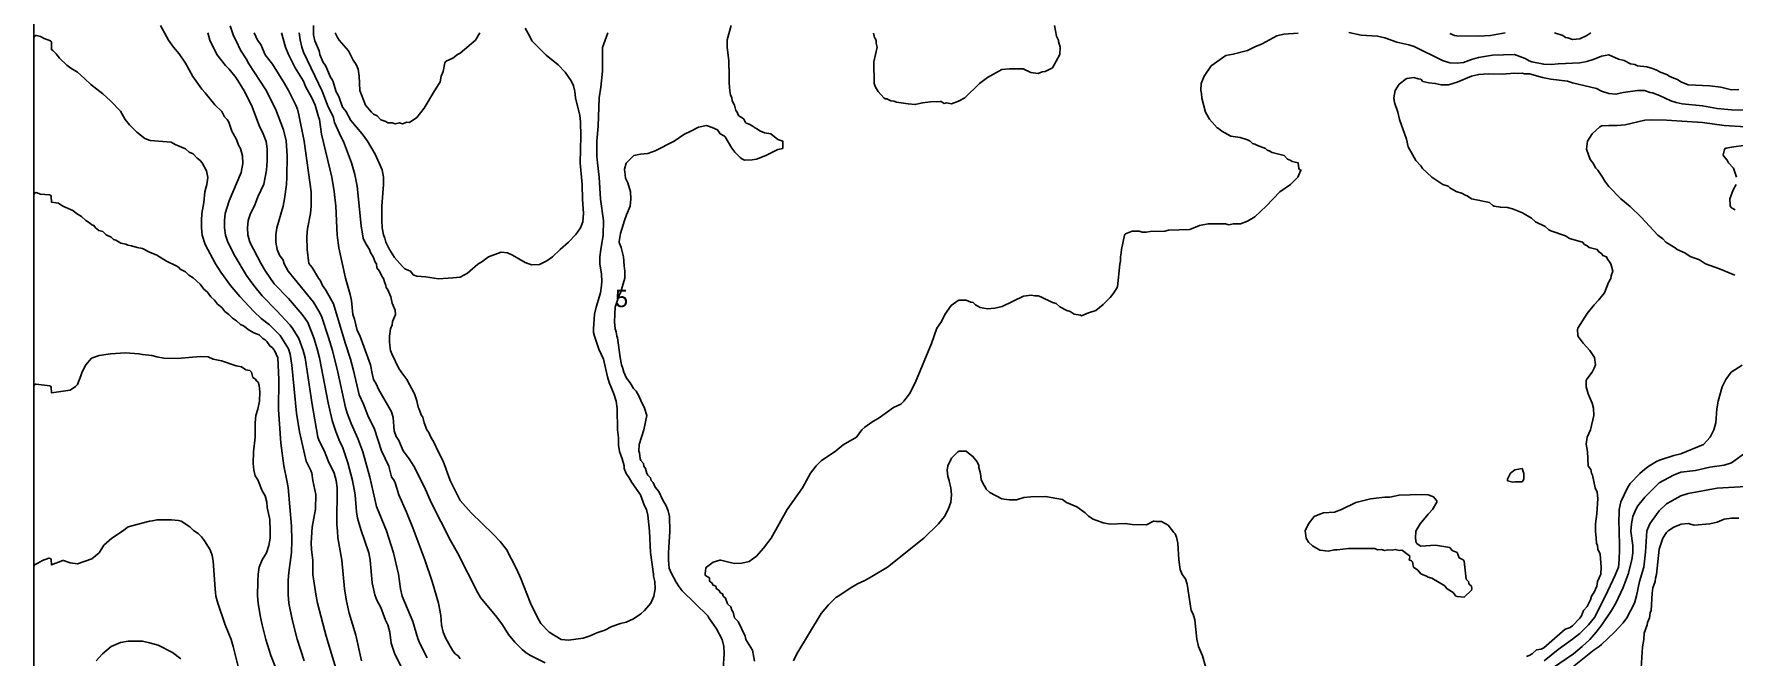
# Model space of a CAD drawing. Header units: millimetres. Extents: x 0 to 1688, y 0 to 1207.
# Drawn here: x 0 to 588, y 614 to 830 of the extents above; entities that cross this region are included whole.
import ezdxf

# ---------------------------------------------------------------- set-up
doc = ezdxf.new("R2010")
doc.units = ezdxf.units.MM
for name, color, linetype in [('CONTOUR_1m', 8, 'Continuous'), ('CONTOUR_5m_INDEX', 1, 'Continuous'), ('LABELS', 7, 'Continuous')]:
    doc.layers.add(name, color=color, linetype=linetype)

msp = doc.modelspace()

# ---------------------------------------------------------------- linework, layer by layer
at = {"layer": 'CONTOUR_1m'}
for points, elevation in [([(589.77, 194.82), (564.05, 231.55), (529.1, 244.1), (472.53, 224.28), (435, 229.35), (405, 219.46), (360.49, 222.51), (276.94, 261.91), (230.01, 277.46), (161.67, 331.67), (127.47, 334.79), (51.64, 364.14), (12.6, 361.63), (0.47, 366.43), (0.47, 366.43), (0.13, 366.71), (0, 367.13), (0, 1159.58)], 524.3), ([(589.77, 194.82), (564.05, 231.55), (529.1, 244.1), (472.53, 224.28), (435, 229.35), (405, 219.46), (360.49, 222.51), (276.94, 261.91), (230.01, 277.46), (161.67, 331.67), (127.47, 334.79), (51.64, 364.14), (12.6, 361.63), (0.47, 366.43), (0.47, 366.43), (0.13, 366.71), (0, 367.13), (0, 1159.58)], 529.3), ([(589.77, 194.82), (564.05, 231.55), (529.1, 244.1), (472.53, 224.28), (435, 229.35), (405, 219.46), (360.49, 222.51), (276.94, 261.91), (230.01, 277.46), (161.67, 331.67), (127.47, 334.79), (51.64, 364.14), (12.6, 361.63), (0.47, 366.43), (0.47, 366.43), (0.13, 366.71), (0, 367.13), (0, 1159.58)], 534.3), ([(589.77, 194.82), (564.05, 231.55), (529.1, 244.1), (472.53, 224.28), (435, 229.35), (405, 219.46), (360.49, 222.51), (276.94, 261.91), (230.01, 277.46), (161.67, 331.67), (127.47, 334.79), (51.64, 364.14), (12.6, 361.63), (0.47, 366.43), (0.47, 366.43), (0.13, 366.71), (0, 367.13), (0, 1159.58)], 539.3), ([(589.77, 194.82), (564.05, 231.55), (529.1, 244.1), (472.53, 224.28), (435, 229.35), (405, 219.46), (360.49, 222.51), (276.94, 261.91), (230.01, 277.46), (161.67, 331.67), (127.47, 334.79), (51.64, 364.14), (12.6, 361.63), (0.47, 366.43), (0.47, 366.43), (0.13, 366.71), (0, 367.13), (0, 1154.2)], 549.3), ([(589.77, 194.82), (564.05, 231.55), (529.1, 244.1), (472.53, 224.28), (435, 229.35), (405, 219.46), (360.49, 222.51), (276.94, 261.91), (230.01, 277.46), (161.67, 331.67), (127.47, 334.79), (51.64, 364.14), (12.6, 361.63), (0.4, 366.46), (0.13, 366.71), (0, 367.13), (0, 920.81)], 554.3), ([(0, 367.13), (0, 903.08)], 559.3), ([(0, 367.13), (0, 868.29)], 564.3), ([(43.79, 832.5), (46.5, 827.52), (48.32, 825.01), (50.27, 822.72), (52.47, 819.56), (54.93, 814.89), (58.03, 810.55), (59.29, 809.24), (62.6, 805.13), (64.97, 802.73), (65.89, 800.89), (66.89, 800.02), (67.48, 799.13), (68.45, 795.95), (69.98, 793.25), (70.91, 790.91), (71.46, 789.92), (72.21, 787.46), (72.28, 784.78), (71.68, 781.68), (67.51, 771.82), (66.19, 767.5), (65.97, 765.02), (65.96, 762.52), (66.22, 760), (67.11, 757.48), (69.59, 752.51), (73.55, 746.03), (76.09, 742.49), (78.92, 738.95), (83.9, 733.88), (88.69, 728.75), (89.62, 727.54), (91.63, 724.13), (93.21, 720.05), (93.83, 717.47), (96.26, 701.26), (98.29, 689.98), (98.69, 688.69), (100.46, 685.39), (101.8, 681.77), (103.92, 677.5), (104.63, 675), (104.9, 672.46), (104.86, 659.87), (104.99, 657.48), (105.21, 655.19), (106.57, 647.47), (107.49, 637.49), (108.16, 633.18), (109.09, 629.11), (111.43, 621.4), (113.39, 612.5)], 564.3), ([(60.14, 830), (60.9, 827.5), (63.29, 822.5), (66.23, 818.75), (67.52, 817.41), (69.97, 814.39), (72.74, 809.97), (75.22, 804.97), (77.91, 797.93), (79.33, 795.03), (80.33, 792.42), (80.73, 790), (80.73, 785.69), (80.41, 782.47), (79.52, 777.59), (77.51, 773.2), (76.3, 770.05), (74.93, 767.5), (74.14, 765), (73.92, 762.52), (74.01, 760.02), (74.73, 757.52), (78.62, 749.99), (80.1, 747.49), (83.07, 743.1), (88.08, 738.05), (92.85, 732.52), (93.77, 731.25), (94.78, 729.68), (96.84, 724.37), (98.04, 720.57), (98.8, 717.52), (101.85, 701.86), (103.25, 695.77), (104.49, 691.98), (105.9, 688.42), (106.74, 686.68), (107.36, 684.87), (108.58, 681.06), (110.2, 675.03), (111.12, 670.04), (111.59, 664.11), (111.93, 661.95), (113.06, 658.05), (115.91, 650), (116.32, 647.47), (117.05, 639.57), (117.94, 635.44), (118.65, 633.62), (120.02, 631.02), (121.61, 626.65), (122.51, 624.97), (123.1, 622.47), (123.65, 618.65), (124.86, 614.86), (127.42, 609.94)], 559.3), ([(67.86, 832.48), (69, 829), (70.01, 827.24), (71.51, 824.04), (73.43, 820.99), (74.3, 819.27), (80.24, 810.31), (83.59, 803.65), (86.31, 796.37), (87.28, 792.56), (87.67, 787.47), (87.56, 780.02), (87.38, 777.52), (86.71, 772.53), (86.18, 770.03), (83.99, 762.49), (83.66, 760.02), (83.64, 757.52), (84.19, 755), (85, 753.01), (86.19, 751.25), (86.58, 750), (87.93, 747.5), (96.77, 736.77), (98.61, 733.66), (99.46, 731.9), (101.96, 724.48), (103.31, 719.98), (105.15, 712.49), (107.77, 700.29), (108.34, 698.36), (109.75, 694.73), (112.12, 689.57), (113.75, 684.98), (116.24, 676.21), (118.55, 666.05), (122, 657.52), (124.45, 649.97), (126.18, 642.53), (126.9, 637.51), (127.46, 635), (131.12, 626.18), (132.8, 620.33), (133.58, 618.56), (136.12, 613.62)], 554.3), ([(76.16, 830.02), (77.33, 827.5), (78.49, 825.95), (79.95, 822.45), (82.52, 819.12), (86.74, 812.52), (88.13, 810.01), (90.66, 804.96), (91.15, 803.6), (91.62, 801.63), (93.51, 792.47), (95.88, 774.96), (95.96, 769.95), (95.68, 767.47), (94.66, 762.17), (94.43, 759.45), (94.58, 754.98), (95.15, 750.15), (96.26, 748.77), (98.44, 745.01), (99.17, 744.12), (99.9, 742.5), (101.04, 740.96), (103.62, 736.12), (107.64, 722.65), (109.59, 717.05), (110.62, 713.11), (112.5, 704.63), (113.99, 701.46), (115.56, 697.49), (117.85, 692.78), (120.28, 685.31), (122.75, 680), (123.74, 676.24), (124.63, 675), (124.98, 674.24), (126.27, 669.98), (128.96, 663.98), (131.12, 658.61), (135.31, 647.51), (137.86, 640.02), (140.02, 632.54), (140.75, 628.29), (141.02, 624.97), (141.57, 622.5), (142.49, 620.27), (145.01, 615.98), (145.82, 615), (146.79, 614.24), (147.5, 613.29)], 549.3), ([(91.83, 829.98), (92.07, 827.53), (92.69, 825.02), (93.31, 823.33), (99.76, 809.8), (101.83, 804.36), (103.49, 800.99), (103.99, 798.97), (106.35, 793.87), (107.17, 792.44), (109.86, 785.02), (111.06, 781.01), (111.84, 776.88), (113.18, 763.2), (113.96, 758.96), (114.75, 757.22), (116.09, 755.03), (116.44, 753.94), (117.36, 752.5), (118.08, 750.58), (118.52, 749.99), (118.65, 748.65), (119.59, 747.5), (120.52, 745.52), (120.96, 744.96), (121.25, 743.75), (121.79, 742.54), (121.87, 741.87), (122.5, 740.97), (123.54, 738.54), (123.94, 736.44), (124.98, 733.95), (125.14, 732.44), (124.07, 730), (123.96, 728.94), (123.35, 727.48), (123.08, 725.02), (123.05, 723.07), (123.21, 720.73), (123.4, 720.01), (123.83, 718.81), (126.23, 713.77), (127.25, 712.23), (129.06, 710), (131.73, 705), (132.54, 702.55), (132.92, 700.42), (133.23, 699.92), (134.13, 697.5), (134.55, 696.98), (134.98, 695), (136, 692.52), (136.68, 691.63), (137.31, 690), (138.38, 688.31), (139.89, 684.99), (141.66, 681.66), (144.02, 674.98), (147.5, 668.03), (151.3, 663.78), (158.94, 656.41), (161.32, 653.87), (163.5, 651.1), (166.94, 644.46), (168.51, 641.04), (171.81, 632.48), (174.27, 627.51), (175.45, 625.48), (178.33, 622.5), (182.5, 619.96), (185, 619.69), (190.01, 620.44), (192.52, 621.22), (194.74, 622.23), (197.52, 623.23), (200.03, 624.42), (202.97, 625.5), (205, 625.95), (207.48, 627.15), (210.01, 628.8), (211.33, 630.02), (213.44, 632.5), (214.52, 635), (214.96, 637.5), (214.83, 640), (214.41, 641.86), (214.46, 642.52), (213.33, 650.04), (213, 657.49), (212.5, 663.03), (211.98, 665), (211.26, 666.26), (209.87, 670), (206.86, 674.29), (205.99, 675.96), (204.95, 677.45), (204.26, 679.2), (204.2, 680.02), (203.56, 682.48), (202.66, 685), (202.34, 687.29), (202.28, 689.8), (201.96, 692.54), (201.84, 699.97), (201.46, 702.5), (200.67, 704.99), (199.03, 708.99), (198.44, 710.9), (197.06, 717.06), (195.47, 720.52), (193.97, 724.98), (193.65, 726.25), (193.66, 727.53), (194.03, 732.55), (194.56, 735.03), (196.02, 740.02), (196.46, 742.47), (196.52, 744.01), (196.44, 746.47), (195.86, 750), (195.86, 752.46), (196.12, 755.02), (196.96, 759.97), (197.07, 765), (196.06, 772.47), (195.57, 779.99), (194.98, 785), (194.79, 787.32), (194.75, 792.46), (195.22, 797.73), (195.58, 807.45), (196.22, 811.23), (196.76, 816.74), (196.74, 824.93), (198.64, 830)], 539.3), ([(96.76, 832.52), (96.78, 829.28), (97.25, 827.25), (98.75, 823.8), (98.97, 822.5), (99.91, 820.02), (101, 818.51), (102.5, 814.88), (103.45, 813.41), (104.56, 809.56), (105.46, 807.96), (106.81, 804.31), (107.9, 802.9), (109.6, 799.6), (113.55, 795.02), (115.42, 792.46), (118.02, 787.97), (120.52, 782.53), (120.92, 780.05), (120.95, 777.53), (120.42, 770.01), (120.37, 764.98), (120.54, 762.48), (120.92, 760.02), (121.38, 758.88), (121.71, 757.5), (122.98, 754.98), (124.74, 752.27), (127.49, 749.11), (128.31, 748.31), (130.27, 747.47), (131.2, 746.2), (132.48, 745.79), (135.54, 745.52), (140, 744.88), (144.99, 745.12), (147.5, 745.41), (150, 746.83), (153.63, 749.95), (155, 750.71), (157.28, 752.47), (161.66, 754.1), (163.93, 753.79), (165.6, 753.05), (170, 750.48), (172.2, 749.73), (175, 749.82), (177.5, 751.08), (179.48, 752.49), (182.06, 755.02), (185.01, 757.52), (187.51, 760.14), (189.09, 762.5), (190, 764.62), (190.22, 767.52), (189.82, 772.34), (189.74, 777.51), (189.04, 785.04), (189.22, 794.22), (189.16, 799.14), (188.9, 801.43), (187.45, 807.45), (187.2, 809.73), (186.7, 811.7), (185.91, 813.38), (183.87, 816.37), (181.36, 818.88), (177.25, 822.3), (172.28, 827.28), (171.49, 829.02), (170, 831.6)], 534.3), ([(104.18, 830), (105, 828.35), (105.62, 827.51), (108.81, 823.81), (110.48, 820.51), (111.49, 818.99), (112.24, 817.38), (112.59, 815.05), (112.77, 810), (114.77, 805), (116.76, 802.51), (117.49, 801.9), (118.78, 801.28), (120, 799.92), (121.82, 799.31), (122.5, 798.89), (123.91, 798.89), (125, 798.45), (126.45, 798.9), (127.5, 798.5), (129.08, 799.08), (130, 798.96), (132.5, 800.7), (135.01, 803.98), (138.59, 809.98), (140.27, 812.52), (140.53, 813.03), (140.87, 815.03), (141.64, 816.64), (142.24, 819.63), (142.39, 819.94), (142.66, 820.16), (145, 821.23), (146.52, 822.48), (147.5, 822.96), (152.75, 827.52), (154.28, 830.02)], 529.3), ([(249.4, 612.46), (248.72, 616.22), (246.39, 619.97), (246.11, 621.13), (243.7, 626.2), (242.49, 627.4), (241.94, 629.44), (241.49, 630.08), (241.21, 631.21), (239.99, 632.26), (239.31, 634.31), (238.5, 634.99), (238.3, 635.8), (237.54, 636.11), (237, 637), (236.21, 637.52), (236.08, 637.78), (235.96, 638.46), (235.04, 638.8), (234.57, 639.57), (233.95, 639.99), (233.81, 640.35), (233.77, 641.27), (232.57, 642.04), (232.34, 642.31), (232.26, 642.79), (232.57, 644.69), (232.72, 645.03), (235, 646.69), (237.38, 647.37), (237.69, 647.36), (241.42, 646.44), (242.48, 646.3), (245, 646.41), (247.5, 646.94), (250, 648.78), (252.51, 651.52), (255.15, 654.98), (260.72, 664.97), (265.96, 672.48), (268.7, 677.5), (270.65, 680.04), (272.5, 681.89), (277.33, 684.99), (280, 687.31), (284.65, 690), (286.54, 692.5), (287.54, 693.42), (289.98, 695.15), (292.51, 696.7), (297.5, 700.3), (300, 701.44), (301.05, 702.48), (302.99, 705), (305.01, 708.87), (310.63, 722.49), (312.52, 727.79), (314.11, 730), (315.23, 732.5), (317.43, 735.55), (319.81, 737.3), (320.23, 737.44), (322.66, 737.48), (324.29, 736.79), (325.01, 736.66), (325.85, 735.85), (327.5, 734.93), (330, 734.46), (332.49, 734.65), (335.02, 735.26), (342.47, 738.87), (345.07, 739.23), (346.42, 738.92), (347.54, 738.9), (348.51, 738.56), (352.49, 736.65), (353.75, 736.24), (355.09, 735.09), (357.5, 733.92), (358.62, 733.56), (360, 732.54), (362.13, 732.22), (362.5, 732.03), (364.96, 733.1), (367.51, 733.91), (370.01, 735.99), (372.48, 738.41), (373.73, 740.02), (375, 742.11), (375.76, 749.94), (376.02, 751.02), (376.03, 752.5), (376.3, 753.81), (376.33, 755), (377.42, 759.94), (377.53, 760.2), (377.74, 760.4), (380.07, 761.34), (382.46, 761.33), (383.49, 760.99), (384.98, 760.99), (386.26, 761.2), (391.34, 761.34), (392.59, 761.68), (400, 761.94), (403.33, 763.33), (406.34, 763.84), (412.37, 763.84), (413.49, 763.49), (415, 763.83), (417.52, 763.84), (420, 764.78), (422.5, 766.28), (426.49, 770.01), (431.16, 775), (434.84, 777.5), (437.44, 779.99), (438.49, 782.5), (438.01, 782.66), (437.72, 783.01), (437.51, 785), (435.42, 785.43), (435, 785.8), (433.82, 786.32), (432.62, 787.5), (428.48, 788.54), (427.5, 789.17), (426.8, 789.36), (426.21, 790), (423.46, 790.96), (422.5, 791.51), (421.7, 791.71), (420.93, 792.5), (420, 792.97), (417.48, 793.72), (414.18, 794.28), (411.1, 796.01), (410, 796.9), (409.52, 797.14), (406.79, 800.08), (405.46, 802.5), (404.13, 807.42), (404.03, 809.03), (403.8, 810.04), (403.9, 812.5), (404.99, 815), (407.46, 818.6), (412.48, 822.16), (415.01, 822.62), (420, 823.89), (422.47, 825.13), (425.02, 826.18), (430.1, 828.93), (432.55, 829.5), (437.5, 829.94)], 549.3), ([(455, 830.17), (459.29, 829.26), (465, 828.88), (467.47, 828.24), (471.7, 826.73), (475.82, 825.88), (477.67, 825.23), (487.49, 820.47), (490.02, 819.68), (492.5, 819.52), (494.71, 819.71), (497.47, 820.78), (499.96, 821.51), (504.77, 822.31), (512.36, 822.46), (516.05, 821.13), (517.5, 820.31), (518.42, 820), (522.5, 819.16), (525.03, 819.06), (527.52, 819.32), (534.98, 819.66), (537.47, 820.07), (539.99, 820.86), (542.5, 821.89), (545.03, 822.42), (548.43, 820.93), (550.39, 820.39), (552.5, 819.31), (554.04, 819.04), (555, 818.63), (558.16, 818.22), (560.2, 817.66), (561.93, 816.98), (562.52, 816.53), (565.37, 815.42), (565.9, 815), (567.48, 814.26), (568.77, 813.81), (570, 812.99), (572.5, 812.05), (580.03, 811.68), (583.76, 811.2), (587.5, 810.23), (590, 810.39)], 549.3), ([(516.53, 614.04), (517.48, 614.39), (518.45, 615.02), (520.01, 616.34), (521.63, 616.63), (522.5, 617), (529.95, 623.48), (531.65, 624.15), (532.5, 624.69), (535.02, 627.29), (535.62, 628.13), (536.3, 629.99), (537.5, 631.32), (538.71, 633.7), (539.04, 634.99), (540, 636.39), (540.87, 638.36), (541.17, 640.03), (542.32, 642.52), (542.42, 645.03), (542, 649.48), (541.28, 651.23), (541.1, 652.5), (540.72, 653.25), (540.67, 655.02), (540.37, 657.5), (540.43, 659.96), (540.89, 663.4), (541.24, 668.76), (540.98, 670.98), (540.28, 672.5), (539.4, 676.9), (539.07, 677.54), (538.8, 678.8), (538.03, 679.81), (537.9, 680.09), (537.71, 685), (537.18, 687.54), (537.49, 689.96), (538.66, 692.5), (539.8, 697.52), (539.77, 700.02), (539.22, 701.74), (537.85, 705.04), (537.15, 707.46), (537.2, 709.66), (537.38, 710.11), (539.27, 712.5), (540, 713.85), (540.41, 715.02), (540.12, 717.62), (538.5, 720), (536.11, 722.5), (534.44, 724.9), (534.35, 725.2), (534.15, 727.31), (534.26, 727.72), (537.53, 732.86), (539.98, 735.85), (541.6, 737.52), (543.53, 740), (544.98, 743.57), (545.77, 745), (545.88, 745.88), (546.4, 747.5), (545.74, 750), (544.43, 751.88), (544.21, 752.5), (542.94, 752.95), (542.5, 753.63), (541.55, 754.16), (541.04, 755), (538.22, 755.63), (537.5, 756.3), (536.63, 756.74), (535.93, 757.5), (531.39, 758.84), (530, 759.73), (524.95, 761.45), (524.29, 761.8), (522.95, 762.95), (519.65, 764.6), (518.29, 765.79), (515.13, 767.66), (511.65, 769.12), (510.01, 769.57), (507.5, 769.64), (505.4, 770.01), (504.92, 770.18), (503.72, 771.22), (497.48, 772.52), (496.03, 773.53), (495.03, 773.92), (494.38, 774.38), (492.17, 775.05), (490.03, 776.34), (489.46, 776.96), (487.58, 777.52), (483.79, 780.04), (480.57, 783.02), (480, 783.96), (478.28, 785.78), (475.55, 790.5), (474.99, 793.21), (472.58, 800.03), (471.99, 802.52), (470.86, 805.86), (470.58, 807.5), (471.14, 810.03), (472.51, 812.22), (474.86, 814.05), (475.18, 814.19), (477.54, 814.58), (479.06, 814.06), (479.94, 813.92), (480.7, 813.2), (482.69, 812.72), (484.95, 812.49), (487.03, 812.03), (489.52, 812.04), (492.52, 812.97), (497.5, 815.03), (500, 815.6), (503.3, 815.77), (508.14, 815.66), (512.43, 816.04), (513.45, 815.95), (515, 816.06), (515.84, 815.84), (517.53, 815.8), (522.06, 814.58), (524.99, 814.01), (530.76, 813.25), (532.52, 812.65), (540.73, 810.77), (542.5, 809.79), (545, 808.97), (547.5, 808.73), (550.04, 809.4), (554.94, 810.1), (557.43, 810.04), (559.3, 809.3), (560.1, 809.21), (562.52, 808.28), (566.47, 806.49), (568.37, 805.84), (570.46, 805.44), (577.46, 804.79), (582.52, 803.76), (587.49, 803.32), (592.51, 803.23)], 554.3), ([(588.6, 746.15), (583.33, 748.32), (578.45, 749.99), (576.38, 751.38), (573.24, 752.51), (571.29, 753.79), (568.69, 754.99), (568.03, 755.55), (564.78, 757.48), (563.71, 758.71), (561.97, 760), (556.22, 766.24), (552.4, 769.88), (549.19, 772.53), (545.03, 776.75), (543.6, 778.6), (542.86, 780.02), (541.21, 782.49), (540.55, 783.1), (539.45, 784.98), (538.57, 786.12), (537.32, 789.76), (537.63, 792.46), (539.28, 795), (541.96, 797.48), (542.66, 797.78), (545.03, 797.95), (547.94, 797.92), (550.65, 798.18), (557.5, 799.8), (559.97, 799.94), (565.02, 799.82), (577.47, 798.97), (584.99, 797.95), (592.48, 797.49)], 559.3), ([(589.22, 780), (588.16, 783.16), (586.41, 784.95), (585.97, 785.97), (584.69, 787.46), (584.64, 787.81), (585.02, 789.59), (585.27, 789.94), (585.6, 790.09), (587.52, 790.46), (592.42, 791.09)], 564.3), ([(588.78, 768.72), (587.51, 769.4), (587.13, 769.87), (587.02, 770.17), (586.96, 772.5), (588.1, 775.6), (589.15, 777.5)], 564.3), ([(0, 367.13), (0, 773.92), (0, 773.92), (0.06, 774.2), (0.21, 774.44), (0.45, 774.61), (0.73, 774.67), (2.23, 774.16), (5.3, 773.95), (5.59, 773.87), (5.82, 773.68), (5.98, 773.35), (6, 771.4), (8.47, 771), (10, 769.95), (13.49, 768.54), (14.73, 767.49), (16.41, 766.41), (17.91, 765), (19.23, 764.27), (20, 763.53), (20.75, 763.24), (21.33, 762.5), (22.48, 761.61), (23.78, 761.26), (25, 760.01), (26.67, 759.26), (27.5, 758.5), (28.3, 758.25), (30, 757.23), (31.78, 756.82), (32.5, 756.45), (33.8, 756.29), (35.66, 755.69), (37.53, 755.35), (39.98, 754.05), (42.5, 753.04), (45.86, 750.9), (49.25, 749.32), (50, 748.83), (50.64, 748.14), (52.44, 747.29), (53.61, 746.11), (55.06, 745.23), (57.46, 742.98), (58.79, 741.29), (60.02, 740.24), (61.15, 738.65), (62.5, 737.48), (63.56, 736.06), (65, 734.85), (66.04, 733.54), (67.47, 732.43), (68.71, 731.21), (70.04, 730.3), (71.5, 729), (72.5, 728.52), (74.52, 727.05), (76.12, 726.14), (77.97, 725.42), (79.17, 724.17), (80, 723.66), (80.53, 723.14), (81.6, 721.6), (82.52, 720.92), (83.21, 720), (84.38, 717.42), (84.7, 709.98), (84.65, 699.63), (85.45, 687.97), (86.48, 680.02), (87.55, 675.03), (87.91, 672.52), (89.1, 659.13), (89.22, 654.24), (89.1, 650.04), (88.19, 643.2), (88.02, 640.51), (87.99, 635.51), (88.24, 632.48), (89.34, 626.83), (91.1, 620.01), (93.52, 612.51)], 574.3), ([(0, 367.13), (0, 707.64), (0, 707.64), (0.06, 707.93), (0.23, 708.18), (0.48, 708.34), (0.77, 708.39), (5.53, 707.77), (5.83, 707.55), (5.99, 707.22), (6, 705.39), (12.5, 706.26), (14.34, 707.5), (15, 708.19), (16.22, 711.21), (16.62, 712.58), (17.99, 715), (19.92, 717.31), (20.19, 717.47), (22.5, 718.32), (26.44, 718.91), (31.68, 719.22), (36.33, 718.89), (37.52, 718.62), (40.75, 718.25), (42.52, 717.77), (44.98, 717.4), (49.66, 717.19), (57.5, 717.98), (60.27, 717.84), (62.05, 717.05), (64.95, 716.43), (70, 714.69), (71.77, 714.36), (73.34, 713.34), (74.72, 713.05), (74.98, 712.91), (75.26, 712.5), (75.7, 710.7), (76.63, 710.08), (76.98, 709.48), (77.33, 709.32), (77.58, 709.03), (77.98, 707.94), (78.15, 705.69), (78.04, 702.44), (77.51, 699.72), (76.77, 697.48), (76.59, 694.99), (76.59, 689.96), (76, 684.98), (75.89, 680.91), (76.08, 678.58), (76.59, 676.59), (77.5, 675.21), (78.94, 671.44), (80.01, 669.71), (80.58, 667.5), (80.73, 665.7), (81.6, 661.53), (81.71, 657.51), (81.68, 655.05), (81.27, 652.5), (80.42, 650), (78.97, 647.52), (77.95, 645.02), (77.57, 642.52), (77.41, 639.99), (77.39, 635.02), (77.6, 632.49), (78.23, 628.25), (78.92, 624.99), (80.19, 619.99), (81.94, 614.45), (83.65, 609.99)], 579.3), ([(522.71, 612.51), (527.48, 616.48), (532.49, 620.02), (535.02, 622.03), (537.95, 624.99), (540.03, 627.52), (543.94, 635.01), (547.26, 642.25), (548.33, 645), (548.59, 647.51), (548.7, 651.19), (548.64, 658.62), (548.49, 660.05), (548.59, 665), (549.16, 667.58), (551.46, 672.44), (552.47, 673.91), (555.82, 677.47), (557.49, 678.93), (558.84, 680), (561.53, 681.54), (562.55, 682.04), (567.48, 683.62), (570, 684.25), (577.77, 687.5), (580.07, 690), (581.34, 692.5), (582.12, 695), (582.39, 699.85), (582.87, 702.47), (584.24, 707.43), (585.54, 710), (587.43, 712.46), (591.14, 714.97)], 559.3), ([(262.86, 612.53), (264.05, 615.03), (272.47, 628.92), (275.02, 631.92), (277.47, 634.44), (278.53, 635.01), (282.48, 637.7), (284.96, 639.2), (287.51, 640.35), (289.99, 641.72), (295.41, 645.01), (308.01, 654.99), (313.02, 659.99), (315.07, 662.48), (316.33, 664.98), (317.27, 667.52), (317.49, 670), (317.3, 672.48), (316.81, 674.31), (316.78, 675), (316.3, 676.34), (316.09, 678.59), (316.25, 680.04), (317.55, 682.78), (319.79, 684.92), (320.22, 685.12), (322.65, 685.11), (324.02, 683.98), (324.96, 683.35), (326.46, 681.51), (327.02, 680.18), (327.04, 679.54), (327.55, 677.46), (327.86, 675.36), (328.56, 673.56), (329.28, 672.53), (329.49, 671.99), (330.85, 670.85), (335, 668.66), (337.47, 668.31), (340, 668.31), (342.58, 669.12), (345.03, 669.38), (350.07, 669.45), (355.9, 668.39), (357.39, 667.39), (360.91, 665.91), (363.83, 663.83), (365, 662.6), (366.61, 661.63), (370.02, 660.35), (372.5, 659.88), (377.6, 660.1), (380.02, 659.82), (385, 659.67), (387.4, 660.86), (387.68, 660.89), (388.29, 660.77), (389.88, 660.83), (390.17, 660.75), (392.51, 659.54), (394.46, 656.96), (394.99, 656.56), (395.43, 655.43), (395.83, 653.29), (396.27, 647.51), (396.69, 644.19), (397.42, 642.42), (398.48, 640.94), (399.12, 639.13), (400.45, 630), (401.23, 628.7), (401.8, 626.8), (402.5, 620.11), (403.07, 617.5), (404.36, 614.32), (405.5, 610.56)], 554.3), ([(525.6, 609.99), (532.82, 615.01), (535.86, 617.49), (538.42, 619.99), (540.7, 622.49), (542.6, 624.99), (545.98, 629.99), (547.43, 632.49), (550.01, 637.9), (551.71, 642.52), (553.05, 647.48), (553.37, 650), (553.29, 652.48), (552.67, 657.5), (552.86, 660.05), (553.39, 662.56), (554.35, 664.96), (555.04, 666.19), (557.53, 669.28), (562.48, 674.21), (567.46, 676.89), (569.97, 677.86), (574.98, 678.48), (579.97, 679.58), (584.98, 680.3), (587.52, 681.15), (592.93, 685)], 564.3), ([(0, 367.13), (0, 645.27), (0, 645.27), (0.09, 645.62), (0.38, 645.92), (1.37, 646.37), (2.9, 647.26), (5.19, 648.12), (5.67, 647.99), (5.97, 647.59), (6, 645.79), (9.96, 647.29), (10.26, 647.25), (12.5, 646.46), (15.02, 646.09), (20, 647.86), (22.5, 649.99), (24.21, 652.57), (26.99, 655.03), (30.6, 657.49), (32.58, 659.01), (39.92, 660.97), (41.04, 661.04), (42.5, 661.36), (47.54, 661.42), (50, 661.15), (50.9, 660.86), (53.88, 658.96), (55.23, 657.73), (56.83, 656.7), (58.01, 655.45), (59.03, 654.09), (60.94, 650.94), (61.62, 649.06), (62.03, 647.09), (62.68, 637.49), (62.98, 634.98), (63.57, 632.52), (66.15, 625.01), (68.19, 619.97), (68.95, 617.48), (70.63, 610.65)], 584.3), ([(556.23, 610), (556.64, 617.45), (557.12, 619.97), (557.24, 622.19), (558.35, 625), (558.37, 625.85), (559.13, 627.5), (559.3, 629.21), (559.71, 630), (560.01, 636.04), (560.3, 637.79), (561.09, 640), (561.22, 641.22), (561.59, 642.5), (562.5, 651.21), (563.78, 655), (564.99, 656.98), (565.57, 657.54), (567.5, 658.81), (570.13, 659.9), (572.46, 660.06), (574.59, 659.59), (579.98, 659.94), (582.48, 660.62), (585, 661.56), (587.55, 661.91), (590.05, 661.93)], 574.3), ([(21.56, 612.52), (23.67, 615), (26.66, 617.47), (29.97, 618.95), (32.55, 619.31), (37.58, 619.32), (40.03, 618.81), (42.97, 617.97), (47.89, 615.49), (50.77, 613.27)], 589.3)]:
    msp.add_lwpolyline(points, dxfattribs=dict(at, elevation=elevation))
at = {"layer": 'CONTOUR_1m', "elevation": 549.3}
for points in [[(509.94, 674.94), (511.87, 674.37), (512.58, 674.52), (515, 674.57), (515.38, 675), (515.57, 675.57), (515.57, 677.48), (515, 679.12), (512.5, 678.64), (511, 677.51), (510.01, 675.44), (509.94, 674.94)], [(440, 657.61), (440.33, 655), (441.15, 653.65), (442.5, 652.43), (445, 650.9), (448.04, 650.54), (449.97, 651.01), (451.02, 650.99), (454.96, 651.43), (463.79, 651.47), (464.06, 651.42), (465, 650.97), (466.2, 651.14), (467.5, 650.72), (468.56, 651.01), (470, 650.93), (471.1, 651.12), (472.5, 650.75), (473.37, 650.83), (473.64, 650.71), (476.06, 648.96), (476.22, 648.47), (475.99, 647.5), (476.75, 647.19), (477.06, 646.87), (477.41, 645), (478.93, 643.93), (480, 642.71), (481.89, 641.93), (482.5, 641.48), (483.74, 641.18), (488.27, 638.49), (488.45, 638.34), (489.04, 637.5), (491.18, 636.18), (492.09, 635), (492.52, 634.84), (495, 634.63), (497.49, 637.08), (497.64, 637.48), (497.5, 638.37), (496.74, 639.05), (496.6, 639.33), (496.51, 640), (495.88, 640.59), (495.72, 640.85), (495, 647.07), (494.61, 647.5), (493.24, 648.24), (492.5, 650.06), (490.84, 650.8), (490, 651.84), (485, 652.62), (480.02, 652.25), (479.74, 652.35), (478.61, 653.15), (478.36, 653.45), (478.12, 655), (478.3, 657.33), (478.39, 657.64), (479.72, 660), (482.48, 663.36), (484.07, 665), (485.56, 667.5), (485.46, 667.96), (484.32, 669.32), (482.54, 669.99), (480.11, 670.13), (472.5, 669.87), (469.23, 669.24), (467.48, 669.2), (462.52, 668.65), (457.52, 667.42), (452.55, 664.93), (450.09, 664.08), (446.25, 663.75), (445, 663.38), (443.1, 662.5), (441.07, 660), (440, 657.61)]]:
    msp.add_lwpolyline(points, close=True, dxfattribs=at)
at = {"layer": 'CONTOUR_5m_INDEX'}
for points, elevation in [([(589.77, 194.82), (564.05, 231.55), (529.1, 244.1), (472.53, 224.28), (435, 229.35), (405, 219.46), (360.49, 222.51), (276.94, 261.91), (230.01, 277.46), (161.67, 331.67), (127.47, 334.79), (51.64, 364.14), (12.6, 361.63), (0.47, 366.43), (0.47, 366.43), (0.13, 366.71), (0, 367.13), (0, 1159.58)], 544.3), ([(85.66, 830.02), (87.03, 825.02), (88.03, 822.51), (90.34, 817.86), (93.24, 813.24), (94.01, 811.48), (96.19, 807.48), (97.33, 805), (98.41, 800.93), (98.85, 799.96), (99.52, 794.98), (103.09, 780.02), (103.94, 775.03), (104.45, 769.98), (104.94, 759.96), (105.5, 755.52), (107.85, 745.01), (109.44, 739.41), (109.87, 737.33), (110.36, 732.5), (110.95, 730.89), (111.9, 726.89), (112.75, 725.19), (116.43, 715.06), (116.99, 712.01), (117.53, 710), (118.46, 708.47), (119.2, 706.66), (123.77, 698.73), (124.3, 696.8), (124.7, 692.2), (125.29, 690.29), (126.32, 688.82), (127.75, 685.25), (129.81, 682.52), (131.47, 679.96), (135.14, 672.66), (137.5, 667.38), (140.76, 660.76), (144.17, 654.18), (146.62, 649.98), (153.61, 636.08), (154.57, 634.54), (160.22, 627.69), (162.19, 624.97), (164.19, 621.72), (166.46, 618.99), (168.96, 616.49), (170.36, 615.33), (171.89, 614.36), (176.88, 611.88)], 544.3), ([(238.48, 609.95), (238.87, 614.97), (238.73, 617.5), (238.13, 620), (236.18, 623.65), (233.5, 627.44), (233.16, 628.16), (224.38, 636.84), (223.25, 638.17), (222.23, 639.77), (220.55, 643.01), (219.85, 644.7), (219.59, 647.47), (219.6, 649.98), (220.07, 657.48), (219.95, 662.52), (219.48, 664.48), (218.74, 666.22), (217.49, 668.45), (216.21, 671.19), (215, 672.69), (214.25, 674.25), (213.64, 675.01), (213.38, 675.88), (212.5, 676.82), (212.15, 677.41), (211.66, 679.16), (211.03, 680.01), (210.9, 680.9), (210.03, 681.87), (209.76, 682.46), (209.56, 684.56), (209.38, 685.1), (209.47, 687.46), (211.09, 692.52), (212.08, 697.5), (211.33, 700), (210.02, 702.67), (209.36, 704.36), (208.38, 705.88), (207.49, 706.81), (206.37, 708.87), (205.03, 710.48), (204.1, 712.5), (203.83, 713.83), (203.29, 715), (203.25, 715.75), (202.82, 717.54), (201.89, 724.37), (201.68, 725), (201.51, 726.51), (201.14, 727.53), (200.93, 729.95), (201.13, 735.03), (202.47, 739.15), (202.96, 740.01), (204.43, 745.02), (204.53, 747.5), (204.24, 749.28), (204.05, 752.5), (203.25, 755.73), (202.57, 757.37), (202.54, 757.72), (203.04, 760.57), (204.33, 764.99), (205.01, 767.02), (206.34, 770), (206.59, 772.48), (206.5, 775), (205.56, 778.07), (204.73, 779.72), (204.49, 781.97), (204.32, 782.46), (204.35, 782.77), (205, 784.83), (205.18, 785.13), (207.34, 787.35), (207.58, 787.51), (209.95, 788.05), (212.5, 788.26), (214.98, 789.16), (221.59, 792.49), (224.96, 794.81), (227.5, 796.1), (230, 797.31), (232.73, 797.87), (233.04, 797.84), (234.73, 797.27), (236.53, 796.43), (237.5, 795.05), (238.94, 794.2), (239.16, 794), (241.5, 790.02), (242.52, 788.67), (244.36, 786.82), (245, 786.33), (245.95, 785.95), (248.51, 786.01), (250, 786.28), (253.25, 787.51), (257.47, 789.65), (259.16, 790), (259.16, 792.5), (257.47, 793.1), (255, 794.99), (252.86, 795.37), (251.17, 796.03), (250, 796.91), (249.53, 797.09), (249.13, 797.5), (247.51, 798.44), (246.43, 798.78), (246.18, 799.04), (245.74, 800), (245.01, 800.73), (244.03, 801.17), (243.81, 801.35), (243.4, 802.5), (242.93, 803.08), (242.44, 805), (241.58, 806.51), (241.53, 807.5), (241.06, 808.59), (240.83, 809.98), (240.57, 812.55), (240.63, 815.01), (240.45, 820.43), (239.86, 824.92), (239.91, 827.53), (241.34, 832.5)], 544.3), ([(290.52, 829.95), (290.87, 828.37), (291.5, 827.45), (291.48, 826.48), (291.76, 825), (290.62, 820), (290.72, 812.5), (291.22, 811.22), (292.16, 809.66), (294.1, 807.51), (294.63, 807.13), (295.11, 807.11), (296.49, 806.49), (297.53, 806.37), (298.49, 805.97), (302.49, 805.39), (304.98, 805.19), (307.54, 805.77), (311.14, 806.19), (312.5, 806.15), (313.63, 806.29), (313.98, 806.21), (315, 805.58), (315.84, 805.74), (317.5, 805.46), (320, 806.34), (322.18, 807.5), (327.21, 812.47), (329.95, 814.59), (335, 817.27), (337.61, 817.57), (342.39, 817.56), (345, 816.33), (347.5, 815.93), (348.95, 816.45), (350, 816.61), (352.5, 817.9), (354.98, 822.5), (355.1, 825), (354.62, 826.96), (354.62, 827.5), (353.86, 828.91), (353.21, 832.54)], 544.3), ([(490.01, 829.75), (491.59, 829.09), (492.49, 828.94), (499.99, 828.89), (504.07, 829.09), (509.16, 830)], 544.3), ([(526.23, 830), (529.1, 829.09), (530, 828.34), (530.85, 828.3), (532.5, 827.75), (534.98, 827.93), (537.48, 829.14), (538.81, 830)], 544.3), ([(0, 367.13), (0, 828.3), (0, 828.3), (0.06, 828.59), (0.28, 828.88), (0.61, 829.04), (0.91, 829.03), (2.2, 828.74), (3.53, 828.01), (5.73, 827.24), (5.91, 827.02), (6, 826.74), (6, 824.21), (6.47, 823.89), (7.72, 822.72), (8.78, 821.28), (11.39, 818.86), (12.79, 817.77), (15.04, 816.34), (17.48, 814.24), (19.65, 812.12), (23.83, 808.88), (26.46, 806.48), (29.97, 802.91), (31.53, 800), (33.1, 798.12), (35.59, 795.62), (38.39, 793.41), (40.23, 792.73), (47.46, 792.17), (48.83, 791.33), (52.46, 789.82), (53.73, 788.73), (55.05, 788.11), (56.52, 786.56), (57.5, 785.75), (58.17, 784.94), (59.69, 782.25), (60.17, 779.93), (59.8, 777.46), (59.16, 774.97), (58.78, 771.26), (58.14, 767.48), (57.96, 764.99), (57.95, 762.48), (58.15, 760), (59.25, 756.75), (62.83, 749.99), (64.66, 747.15), (68.02, 742.49), (71.18, 738.66), (76.05, 733.56), (78.59, 731.12), (81.5, 728.93), (85.22, 725.22), (88.06, 720.56), (88.7, 718.7), (89.29, 714.98), (90.86, 698.37), (91.88, 691.89), (94.17, 681.67), (95.86, 678.44), (96.19, 677.5), (96.5, 674.98), (97.59, 670.13), (97.37, 665.05), (96.3, 658.82), (95.97, 653.45), (96.04, 651.02), (96.46, 647.46), (96.53, 642.48), (97.62, 634.99), (98.13, 632.49), (101.08, 621.09), (105.15, 607.67)], 569.3), ([(532.52, 610.31), (539.97, 616.36), (541.71, 617.5), (542.5, 618.2), (546.99, 622.51), (549.99, 625.75), (551.3, 627.5), (553.87, 632.52), (554.62, 635.01), (555.7, 640.03), (557.15, 645), (557.73, 650.24), (558.2, 657.56), (559.27, 660), (560.01, 661.11), (562.5, 664.46), (565.03, 666.94), (570, 669.68), (572.55, 670.55), (582.55, 672.4), (592.49, 672.92)], 569.3)]:
    msp.add_lwpolyline(points, dxfattribs=dict(at, elevation=elevation))

# ---------------------------------------------------------------- texts
at = {"layer": 'LABELS'}
msp.add_text('5', height=6, dxfattribs=at).set_placement((201.13, 735.03))

doc.saveas('drawing.dxf')
